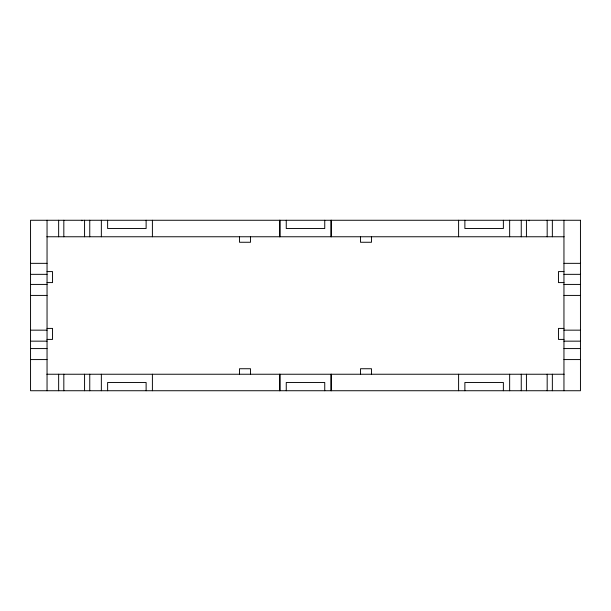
<?xml version="1.0" encoding="UTF-8"?>
<svg xmlns="http://www.w3.org/2000/svg" width="611" height="611" viewBox="0 0 611 611"><rect width="100%" height="100%" fill="white"/><g stroke="black" fill="none" stroke-linecap="round" stroke-linejoin="round"><path stroke-width="0.92" d="M250.51 236.763L250.51 242.262L239.512 242.262L239.512 236.763M360.49 236.763L360.49 242.262L371.488 242.262L371.488 236.763M46.871 236.763L564.129 236.763M30.55 263.341L47.047 263.341M563.953 263.341L580.45 263.341M47.047 271.59L52.546 271.59L52.546 282.588L47.047 282.588M563.953 271.59L558.454 271.59L558.454 282.588L563.953 282.588M30.55 274.339L47.047 274.339M563.953 274.339L580.45 274.339M30.55 284.421L47.047 284.421M563.953 284.421L580.45 284.421M30.55 295.419L47.047 295.419M563.953 295.419L580.45 295.419M47.047 328.413L52.546 328.413L52.546 339.411L47.047 339.411M563.953 328.413L558.454 328.413L558.454 339.411L563.953 339.411M30.55 330.161L47.047 330.161M563.953 330.161L580.45 330.161M30.55 341.159L47.047 341.159M563.953 341.159L580.45 341.159M30.55 348.575L47.047 348.575M563.953 348.575L580.45 348.575M30.55 359.574L47.047 359.574M563.953 359.574L580.45 359.574M46.871 374.238L564.129 374.238M563.953 220.266L563.953 390.735M552.352 220.266L552.352 236.763M552.352 374.238L552.352 390.735M547.173 220.266L547.173 236.763M547.173 374.238L547.173 390.735M529.126 220.266L529.126 220.785M526.43 220.266L526.43 236.763M526.43 374.238L526.43 390.735M521.252 220.266L521.252 236.763M521.252 374.238L521.252 390.735M509.65 220.266L509.65 236.763M509.65 374.238L509.65 390.735M503.372 220.266L503.372 228.514L464.879 228.514L464.879 220.266M503.372 390.735L503.372 382.486L464.879 382.486L464.879 390.735M458.601 220.266L458.601 236.763M458.601 374.238L458.601 390.735M371.488 374.238L371.488 368.739L360.49 368.739L360.49 374.238M331.254 220.266L331.254 236.763M331.254 374.238L331.254 390.735M331.025 220.266L331.025 236.763M331.025 374.238L331.025 390.735M324.747 220.266L324.747 228.514L286.254 228.514L286.254 220.266M324.747 390.735L324.747 382.486L286.254 382.486L286.254 390.735M279.975 220.266L279.975 236.763M279.975 374.238L279.975 390.735M279.746 220.266L279.746 236.763M279.746 374.238L279.746 390.735M250.51 374.238L250.51 368.739L239.512 368.739L239.512 374.238M152.399 220.266L152.399 236.763M152.399 374.238L152.399 390.735M146.121 220.266L146.121 228.514L107.628 228.514L107.628 220.266M146.121 390.735L146.121 382.486L107.628 382.486L107.628 390.735M101.35 220.266L101.35 236.763M101.35 374.238L101.35 390.735M89.756 220.266L89.756 236.763M89.756 374.238L89.756 390.735M84.57 220.266L84.57 236.763M84.57 374.238L84.57 390.735M81.874 220.266L81.874 220.785M63.827 220.266L63.827 236.763M63.827 374.238L63.827 390.735M58.648 220.266L58.648 236.763M58.648 374.238L58.648 390.735M47.047 220.266L47.047 390.735M580.45 220.266L30.55 220.266L30.55 390.735L580.45 390.735L580.45 220.266"/></g></svg>
